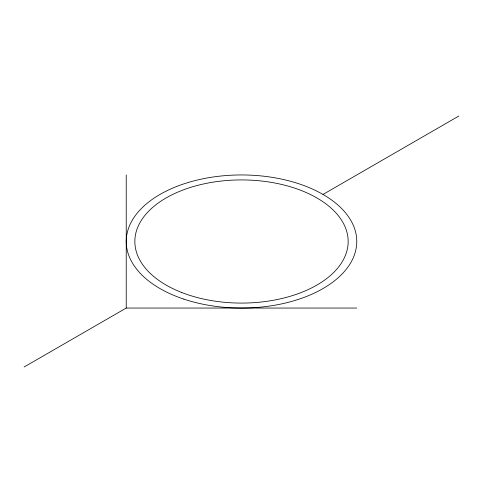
<?xml version="1.0" encoding="UTF-8"?>
<svg xmlns="http://www.w3.org/2000/svg" width="483" height="483" viewBox="0 0 483 483"><rect width="100%" height="100%" fill="white"/><g stroke="black" fill="none" stroke-linecap="round" stroke-linejoin="round"><path stroke-width="0.72" d="M24.15 366.983L126.232 308.051L356.768 308.051M323.006 194.444L458.85 116.017M126.232 174.949L126.232 308.051M183.866 299.134A115.268 66.551 0 0 0 356.768 241.5A115.268 66.551 0 0 0 183.866 183.866A115.268 66.551 0 0 0 183.866 299.134M181.717 292.499A106.658 61.583 0 0 0 347.887 245.895A106.658 61.583 0 0 0 194.897 186.112A106.658 61.583 0 0 0 181.717 292.499"/></g></svg>
